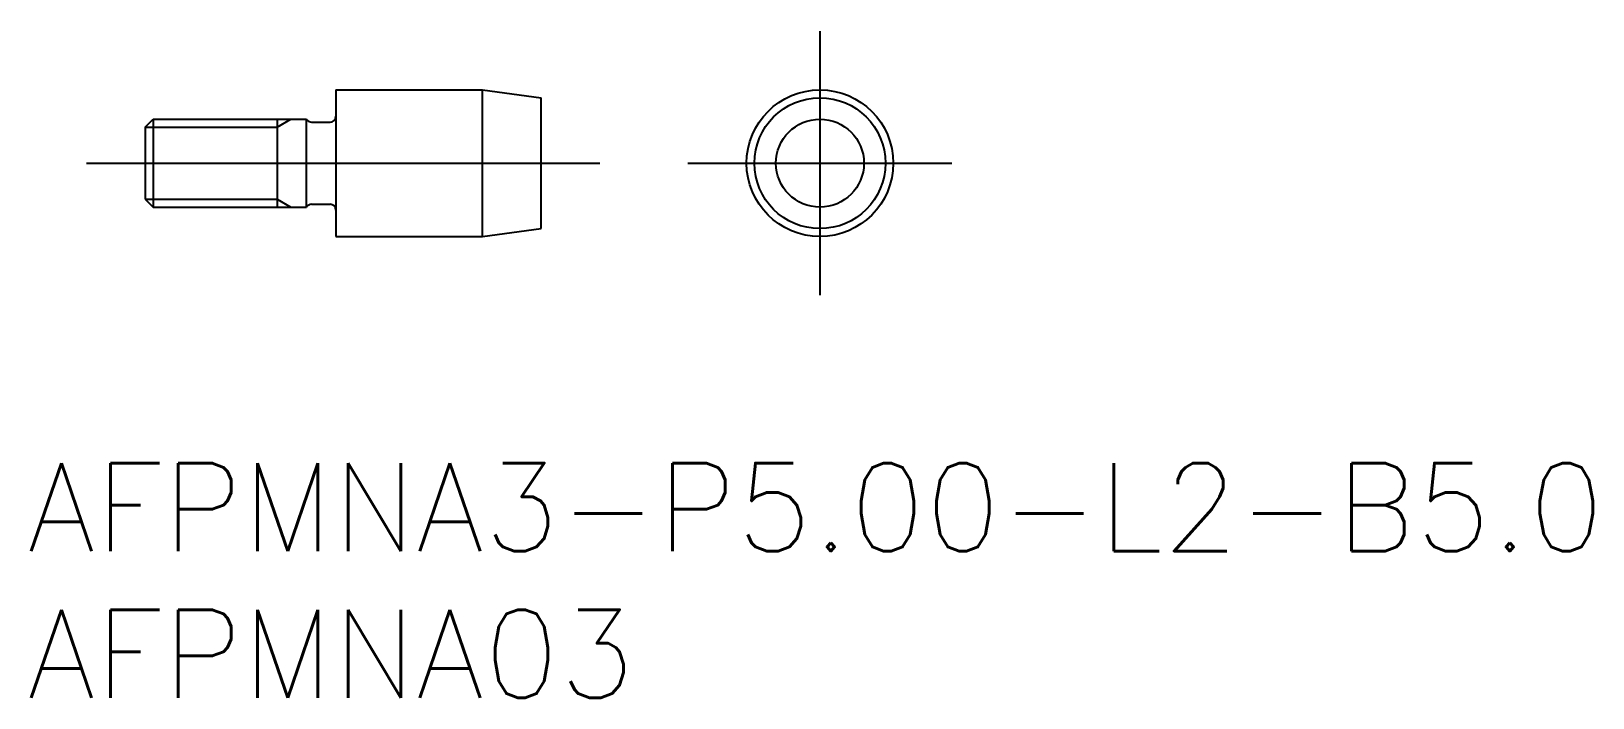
# Model space of a CAD drawing. Extents: x -26.9 to 26.3, y -18.2 to 4.5.
import ezdxf

# ---------------------------------------------------------------- set-up
doc = ezdxf.new("R2010")
doc.units = 0
doc.linetypes.add('CENTER', pattern=[50.8, 31.75, -6.35, 6.35, -6.35])
doc.linetypes.add('DASHED', pattern=[19.05, 12.7, -6.35])
doc.layers.get('0').update_dxf_attribs({"linetype": 'CONTINUOUS'})
doc.layers.add('CENTER', color=1, linetype='CONTINUOUS')
doc.styles.get("Standard").update_dxf_attribs({"font": 'txt.shx', "height": 3, "bigfont": 'bigfont.shx'})

msp = doc.modelspace()

# ---------------------------------------------------------------- linework, layer by layer
at = {"color": 7, "linetype": 'CONTINUOUS'}
for p, q in [((-16.5, 2.5), (-11.5, 2.5)), ((-16.5, 2.5), (-16.5, -2.5)), ((-11.5, -2.5), (-11.5, 2.5)), ((-11.5, 2.5), (-9.5, 2.232)), ((-9.5, -2.232), (-9.5, 2.232)), ((-23, 1.23), (-22.73, 1.5)), ((-23, 1.23), (-23, -1.23)), ((-22.73, 1.5), (-17.5, 1.5)), ((-22.73, 1.5), (-22.73, -1.5)), ((-18.5, 1.5), (-18.5, -1.5)), ((-17.5, -1.5), (-17.5, 1.5)), ((-17.327, 1.4), (-16.7, 1.4)), ((-23, -1.23), (-22.73, -1.5)), ((-22.73, -1.5), (-17.5, -1.5)), ((-17.327, -1.4), (-16.7, -1.4)), ((-16.5, -2.5), (-11.5, -2.5)), ((-11.5, -2.5), (-9.5, -2.232))]:
    msp.add_line(p, q, dxfattribs=at)
at = {"color": 3, "linetype": 'CONTINUOUS'}
for p, q in [((-23, 1.23), (-18.5, 1.23)), ((-18.5, 1.23), (-18.031, 1.5)), ((-23, -1.23), (-18.5, -1.23)), ((-18.5, -1.23), (-18.031, -1.5))]:
    msp.add_line(p, q, dxfattribs=at)
at = {"color": 7, "linetype": 'CONTINUOUS'}
for radius in [2.5, 2.232]:
    msp.add_circle((0, 0), radius, dxfattribs=at)
at = {"color": 3, "linetype": 'DASHED'}
msp.add_circle((0, 0), 1.5, dxfattribs=at)
at = {"color": 7, "linetype": 'CONTINUOUS'}
for centre, start, end in [((-16.7, 1.6), 270, 0), ((-17.327, 1.6), 210, 270), ((-17.327, -1.6), 90, 150), ((-16.7, -1.6), 0, 90)]:
    msp.add_arc(centre, 0.2, start, end, dxfattribs=at)
at = {"layer": 'CENTER', "color": 1, "linetype": 'CENTER'}
for p, q in [((0, 4.5), (0, -4.5)), ((-25, 0), (-7.5, 0)), ((-4.5, 0), (4.5, 0))]:
    msp.add_line(p, q, dxfattribs=at)

# ---------------------------------------------------------------- texts
at = {"color": 7, "linetype": 'CONTINUOUS'}
for s, p in [('AFPMNA3-P5.00-L2-B5.0', (-27.014, -13.229)), ('AFPMNA03', (-27.014, -18.229))]:
    msp.add_text(s, height=3, dxfattribs=at).set_placement(p)

doc.saveas('drawing.dxf')
